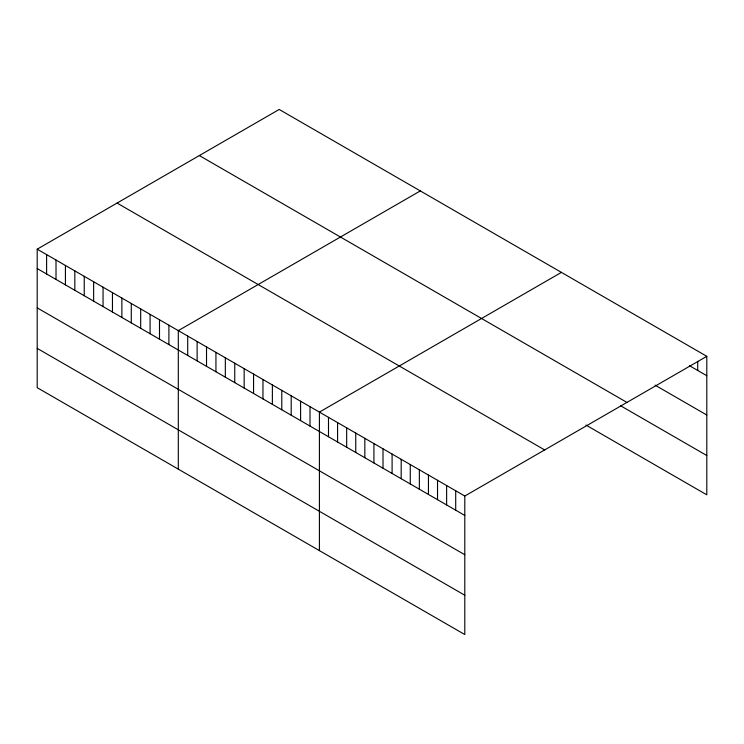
<?xml version="1.0" encoding="UTF-8"?>
<svg xmlns="http://www.w3.org/2000/svg" width="744" height="744" viewBox="0 0 744 744"><rect width="100%" height="100%" fill="white"/><g stroke="black" fill="none" stroke-linecap="round" stroke-linejoin="round"><path stroke-width="1.12" d="M37.2 249.175L464.795 496.034L464.795 634.548L37.2 387.68L37.2 249.175L279.205 109.452L706.8 356.32L706.8 494.825L585.956 425.057M420.314 190.91L178.309 330.634L178.309 469.148M561.422 272.378L319.409 412.102L319.409 550.616M464.795 496.034L706.8 356.32M689.539 365.741L706.8 375.711M655.008 385.113L706.8 415.022M199.346 155.561L626.941 402.42M620.477 405.685L706.8 455.523M117.059 203.066L544.654 449.934M37.2 268.565L464.795 515.434M37.2 307.877L464.795 554.736M37.2 348.378L464.795 595.237M697.714 361.333L697.714 370.466M455.709 490.789L455.709 510.189M446.623 485.544L446.623 504.934M437.528 480.299L437.528 499.689M428.442 475.053L428.442 494.444M419.356 469.808L419.356 489.199M410.269 464.563L410.269 483.953M401.183 459.318L401.183 478.708M392.097 454.073L392.097 473.463M383.011 448.827L383.011 468.218M373.925 443.582L373.925 462.973M364.839 438.337L364.839 457.727M355.753 433.092L355.753 452.482M346.667 427.837L346.667 447.237M337.581 422.592L337.581 441.983M328.495 417.347L328.495 436.737M310.006 406.67L310.006 426.061M300.595 401.239L300.595 420.63M291.192 395.808L291.192 415.199M281.781 390.377L281.781 409.767M272.378 384.946L272.378 404.336M262.967 379.514L262.967 398.905M253.564 374.083L253.564 393.474M244.153 368.652L244.153 388.043M234.751 363.221L234.751 382.611M225.339 357.79L225.339 377.18M215.937 352.358L215.937 371.749M206.525 346.927L206.525 366.318M197.123 341.496L197.123 360.887M187.711 336.065L187.711 355.465M168.897 325.202L168.897 344.602M159.495 319.771L159.495 339.171M150.083 314.34L150.083 333.74M140.681 308.909L140.681 328.309M131.27 303.478L131.27 322.877M121.867 298.046L121.867 317.446M112.456 292.625L112.456 312.015M103.053 287.193L103.053 306.584M93.642 281.762L93.642 301.153M84.239 276.331L84.239 295.721M74.828 270.9L74.828 290.29M65.425 265.469L65.425 284.859M56.014 260.037L56.014 279.428M46.612 254.606L46.612 273.997"/></g></svg>
